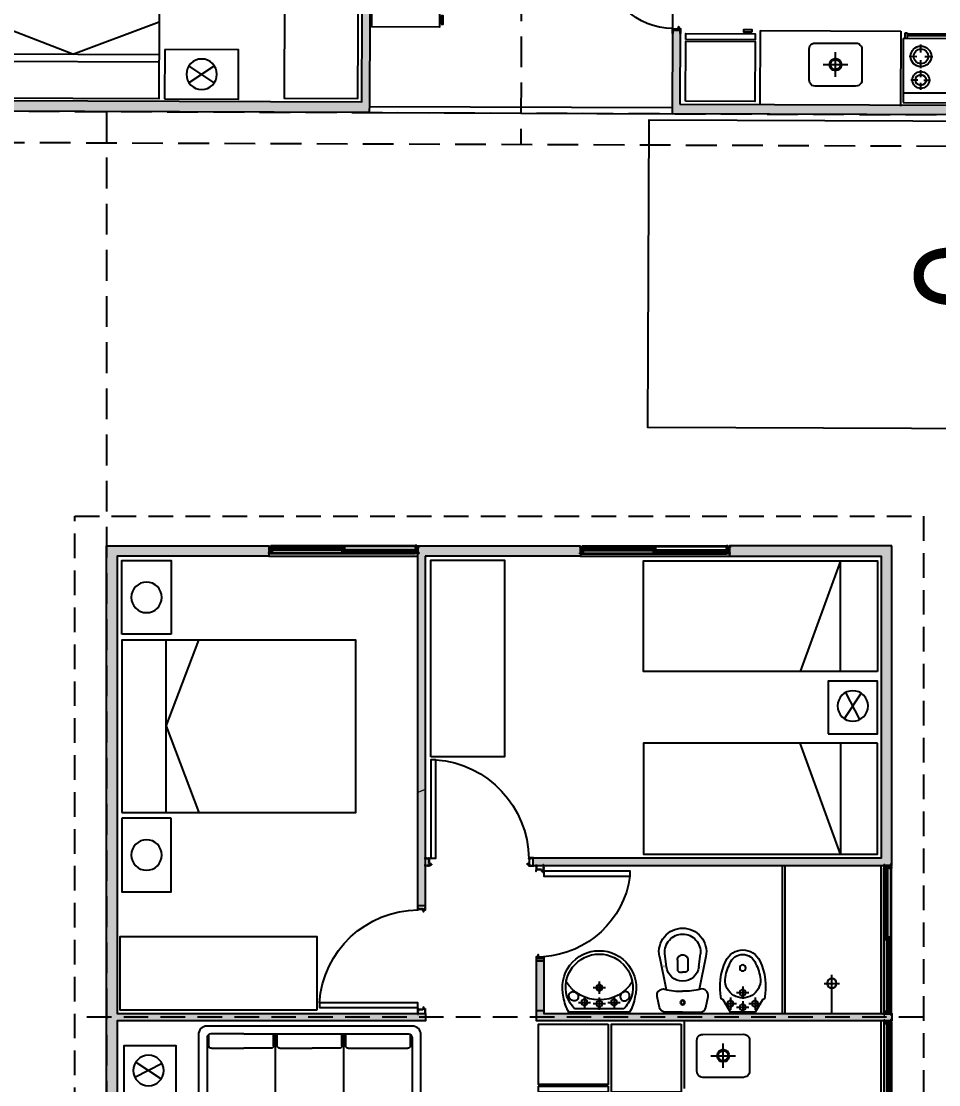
# Model space of a CAD drawing. Header units: inches. Extents: x 203 to 1065, y -1127 to 921.
# Drawn here: x 795.18 to 802.63, y 639.48 to 648.12 of the extents above; entities that cross this region are included whole.
import ezdxf

# ---------------------------------------------------------------- set-up
doc = ezdxf.new("R2010")
doc.units = ezdxf.units.IN
doc.header["$MEASUREMENT"] = 0
doc.linetypes.add('DASHED2', pattern=[0.375, 0.25, -0.125])
doc.linetypes.add('HIDDEN', pattern=[0.375, 0.25, -0.125])
for name, color, linetype in [('4-paneles', 3, 'Continuous'), ('4-PUERTA', 3, 'Continuous'), ('4-Ventana', 7, 'Continuous'), ('7-TECHO', 3, 'Continuous'), ('8-MUROS', 4, 'Continuous'), ('9-Equipamiento', 8, 'Continuous'), ('CURVAS', 32, 'Continuous'), ('D2', 40, 'Continuous'), ('D3', 30, 'Continuous'), ('Estacionamiento', 8, 'Continuous'), ('Mobiliario', 8, 'Continuous')]:
    doc.layers.add(name, color=color, linetype=linetype)
doc.layers.add('Limite terrenos', color=2, linetype='DASHED2', transparency=0.4)
doc.styles.add('TECHNICLITE', font='techl___.ttf')

# ---------------------------------------------------------------- blocks, each defined once
blk = doc.blocks.new('PERFIL PUERTA 1')
for p, q in [((-0.0016, 0.0012), (-0.0016, 0.0017)), ((-0.0015, 0.04), (0.005, 0.04)), ((-0.0015, 0), (-0.0015, 0.0001)), ((0, 0), (-0.0015, 0)), ((0, 0), (-0.0015, 0)), ((0, 0.0381), (0.005, 0.0381)), ((0, 0.0322), (0, 0.0381)), ((0, 0.0322), (0.0407, 0.0322)), ((0, 0.0244), (0, 0.0306)), ((0.0422, 0.0306), (0, 0.0306)), ((0, 0.0244), (0.0095, 0.0244)), ((0, 0.013), (0, 0.0228)), ((0.0095, 0.0228), (0, 0.0228)), ((0, 0.0091), (0, 0.0136)), ((0, 0.0014), (0, 0.0091)), ((0, 0.0014), (0.0014, 0.0014)), ((0, 0), (0, -0.0086)), ((0.0014, 0.0014), (0.0014, -0.0086)), ((0.005, 0.0381), (0.005, 0.04)), ((0.0095, 0.0228), (0.0095, 0.0244)), ((0.0373, 0.0381), (0.0373, 0.04)), ((0.0373, 0.04), (0.0481, 0.04)), ((0.0373, 0.0381), (0.0407, 0.0381)), ((0.0407, 0.0322), (0.0407, 0.0381)), ((0.0422, 0.0306), (0.0422, 0.0381)), ((0.0422, 0.0381), (0.0579, 0.0381)), ((0.0465, 0.0546), (0.0492, 0.0546)), ((0.0465, 0.0519), (0.0465, 0.0546)), ((0.0465, 0.0519), (0.0471, 0.0519)), ((0.0465, 0.0463), (0.0465, 0.049)), ((0.0465, 0.049), (0.0471, 0.049)), ((0.0465, 0.0463), (0.0481, 0.0463)), ((0.0471, 0.0527), (0.0481, 0.0527)), ((0.0471, 0.0519), (0.0471, 0.0527)), ((0.0471, 0.0482), (0.0471, 0.049)), ((0.0471, 0.0482), (0.0481, 0.0482)), ((0.0481, 0.0482), (0.0481, 0.0527)), ((0.0481, 0.04), (0.0481, 0.0463)), ((0.0492, 0.04), (0.0492, 0.0546)), ((0.0492, 0.04), (0.0594, 0.04)), ((0.0498, 0.0228), (0.0498, 0.0244)), ((0.0498, 0.0244), (0.0579, 0.0244)), ((0.0579, 0.0228), (0.0498, 0.0228)), ((0.0565, 0.0014), (0.0579, 0.0014)), ((0.0565, 0.0014), (0.0565, -0.0086)), ((0.0566, 0.0306), (0.0566, 0.0322)), ((0.0566, 0.0322), (0.0579, 0.0322)), ((0.0579, 0.0306), (0.0566, 0.0306)), ((0.0579, 0.0322), (0.0579, 0.0381)), ((0.0579, 0.0244), (0.0579, 0.0306)), ((0.0579, 0.013), (0.0579, 0.0228)), ((0.0579, 0.0091), (0.0579, 0.0136)), ((0.0579, 0.0014), (0.0579, 0.0091)), ((0.0579, 0), (0.0579, -0.0086)), ((0.0579, 0), (0.0594, 0)), ((0.0594, 0), (0.0579, 0)), ((0.0594, 0), (0.0594, 0.0001)), ((0, -0.0086), (0.0014, -0.0086)), ((0.0565, -0.0086), (0.0579, -0.0086))]:
    blk.add_line(p, q)
for radius in [0.00228, 0.00128]:
    blk.add_circle((-0.0019, 0.0424), radius)
for centre, radius, start, end in [((-0.0055, 0.0076), 0.004, 15.47777, 15.47777), ((-0.0014, 0.0393), 0.000208, 164.52223, 254.36256), ((-0.0014, 0.0376), 0.000208, 108.65196, 250.07895), ((-0.0014, 0.0359), 0.000208, 105.63744, 242.49149), ((-0.0014, 0.0342), 0.000208, 108.65196, 250.07895), ((-0.0014, 0.0325), 0.000208, 105.63744, 180.6553), ((-0.0057, 0.0325), 0.004, 359.3447, 0.6553), ((-0.0014, 0.0324), 0.000208, 179.3447, 254.36256), ((-0.0014, 0.0307), 0.000208, 108.65196, 250.07895), ((-0.0014, 0.029), 0.000208, 105.63744, 242.49149), ((-0.0014, 0.0273), 0.000208, 108.65196, 250.07895), ((-0.0014, 0.0256), 0.000208, 105.63744, 195.47777), ((-0.0014, 0.0234), 0.000208, 164.52223, 254.36256), ((-0.0014, 0.0217), 0.000208, 108.65196, 250.07895), ((-0.0014, 0.02), 0.000208, 105.63744, 242.49149), ((-0.0014, 0.0182), 0.000208, 108.65196, 250.07895), ((-0.0014, 0.0165), 0.000208, 105.63744, 195.47777), ((-0.0014, 0.0155), 0.000208, 164.52223, 254.36256), ((-0.0014, 0.0138), 0.000208, 108.65196, 250.07895), ((-0.0014, 0.0121), 0.000208, 105.63744, 242.49149), ((-0.0014, 0.0104), 0.000208, 108.65196, 250.07895), ((-0.0014, 0.0087), 0.000208, 105.63744, 195.47777), ((-0.0014, 0.0086), 0.000208, 164.52223, 254.36256), ((-0.0014, 0.0069), 0.000208, 108.65196, 250.07895), ((-0.0014, 0.0052), 0.000208, 105.63744, 242.49149), ((-0.0014, 0.0035), 0.000208, 108.65196, 250.07895), ((-0.0014, 0.0018), 0.000208, 105.63744, 195.47777), ((-0.0055, 0.0404), 0.004, 344.52223, 353.56743), ((-0.0055, 0.0245), 0.004, 0, 15.47777), ((-0.0055, 0.0245), 0.004, 344.52223, 0), ((-0.0055, 0.0154), 0.004, 8.63743, 15.47777), ((-0.0055, 0.0166), 0.004, 344.52223, 351.36257), ((-0.0055, 0.0001), 0.004, 0, 15.47777), ((-0.0022, 0.0385), 0.000926, 315.0751, 43.99958), ((-0.0022, 0.0368), 0.000926, 316.00042, 45.30533), ((-0.0022, 0.0351), 0.000926, 315.0751, 47.46304), ((-0.0022, 0.0334), 0.000926, 316.00042, 45.30533), ((-0.0022, 0.0316), 0.000926, 315.0751, 43.99958), ((-0.0022, 0.0299), 0.000926, 316.00042, 45.30533), ((-0.0022, 0.0282), 0.000926, 315.0751, 47.46304), ((-0.0022, 0.0264), 0.000926, 316.00042, 45.30533), ((-0.0022, 0.0225), 0.000926, 315.0751, 43.99958), ((-0.0022, 0.0208), 0.000926, 316.00042, 45.30533), ((-0.0022, 0.0191), 0.000926, 315.0751, 47.46304), ((-0.0022, 0.0174), 0.000926, 316.00042, 45.30533), ((-0.0022, 0.0147), 0.000926, 315.0751, 43.99958), ((-0.0022, 0.013), 0.000926, 316.00042, 45.30533), ((-0.0022, 0.0112), 0.000926, 315.0751, 47.46304), ((-0.0022, 0.0095), 0.000926, 316.00042, 45.30533), ((-0.0022, 0.0077), 0.000926, 315.0751, 43.99958), ((-0.0022, 0.006), 0.000926, 316.00042, 45.30533), ((-0.0022, 0.0043), 0.000926, 315.0751, 47.46304), ((-0.0022, 0.0026), 0.000926, 316.00042, 45.30533), ((0.0601, 0.0385), 0.000926, 136.00042, 224.9249), ((0.0601, 0.0368), 0.000926, 134.69467, 223.99958), ((0.0601, 0.0351), 0.000926, 132.53696, 224.9249), ((0.0601, 0.0334), 0.000926, 134.69467, 223.99958), ((0.0601, 0.0316), 0.000926, 136.00042, 224.9249), ((0.0601, 0.0299), 0.000926, 134.69467, 223.99958), ((0.0601, 0.0282), 0.000926, 132.53696, 224.9249), ((0.0601, 0.0264), 0.000926, 134.69467, 223.99958), ((0.06, 0.023), 0.000926, 136.00042, 224.9249), ((0.06, 0.0213), 0.000926, 134.69467, 223.99958), ((0.06, 0.0195), 0.000926, 132.53696, 224.9249), ((0.06, 0.0178), 0.000926, 134.69467, 223.99958), ((0.06, 0.0161), 0.000926, 136.00042, 224.9249), ((0.06, 0.0143), 0.000926, 134.69467, 223.99958), ((0.06, 0.0126), 0.000926, 132.53696, 224.9249), ((0.06, 0.0109), 0.000926, 134.69467, 223.99958), ((0.0601, 0.0072), 0.000926, 136.00042, 224.9249), ((0.0601, 0.0055), 0.000926, 134.69467, 223.99958), ((0.0601, 0.0038), 0.000926, 132.53696, 224.9249), ((0.0601, 0.0021), 0.000926, 134.69467, 223.99958), ((0.0634, 0.0404), 0.004, 186.43257, 195.47777), ((0.0593, 0.0393), 0.000208, 285.63744, 15.47777), ((0.0593, 0.0376), 0.000208, 289.92105, 71.34804), ((0.0593, 0.0359), 0.000208, 297.50851, 74.36256), ((0.0593, 0.0342), 0.000208, 289.92105, 71.34804), ((0.0593, 0.0325), 0.000208, 359.3447, 74.36256), ((0.0593, 0.0324), 0.000208, 285.63744, 0.6553), ((0.0593, 0.0307), 0.000208, 289.92105, 71.34804), ((0.0593, 0.029), 0.000208, 297.50851, 74.36256), ((0.0593, 0.0273), 0.000208, 289.92105, 71.34804), ((0.0593, 0.0256), 0.000208, 344.52223, 74.36256), ((0.0634, 0.0245), 0.004, 164.52223, 180), ((0.0634, 0.0249), 0.004, 186.43257, 195.47777), ((0.0593, 0.0238), 0.000208, 285.63744, 15.47777), ((0.0593, 0.0221), 0.000208, 289.92105, 71.34804), ((0.0593, 0.0204), 0.000208, 297.50851, 74.36256), ((0.0593, 0.0187), 0.000208, 289.92105, 71.34804), ((0.0593, 0.017), 0.000208, 359.3447, 74.36256), ((0.0593, 0.0169), 0.000208, 285.63744, 0.6553), ((0.0593, 0.0152), 0.000208, 289.92105, 71.34804), ((0.0593, 0.0135), 0.000208, 297.50851, 74.36256), ((0.0593, 0.0118), 0.000208, 289.92105, 71.34804), ((0.0593, 0.0101), 0.000208, 344.52223, 74.36256), ((0.0634, 0.009), 0.004, 164.52223, 180), ((0.0634, 0.0092), 0.004, 180, 195.47777), ((0.0593, 0.0081), 0.000208, 285.63744, 15.47777), ((0.0593, 0.0064), 0.000208, 289.92105, 71.34804), ((0.0593, 0.0047), 0.000208, 297.50851, 74.36256), ((0.0593, 0.003), 0.000208, 289.92105, 71.34804), ((0.0593, 0.0013), 0.000208, 344.52223, 74.36256), ((0.0634, 0.0001), 0.004, 164.52223, 180), ((0.0635, 0.0325), 0.004, 179.3447, 180.6553), ((0.0635, 0.0169), 0.004, 179.3447, 180.6553)]:
    blk.add_arc(centre, radius, start, end)
blk = doc.blocks.new('PERFIL PUERTA')
blk.add_lwpolyline([(0.0264, -0.0082), (0.026, -0.0087), (0.0254, -0.0082), (0.025, -0.0087), (0.0244, -0.0082), (0.0239, -0.0087), (0.0234, -0.0082), (0.0229, -0.0087), (0.0225, -0.0082), (0.0219, -0.0087), (0.0215, -0.0082), (0.0209, -0.0087), (0.0204, -0.0082), (0.02, -0.0087), (0.0194, -0.0082), (0.019, -0.0087), (0.0184, -0.0082), (0.0179, -0.0087), (0.0174, -0.0082), (0.0169, -0.0087), (0.0165, -0.0082), (0.0159, -0.0087), (0.0155, -0.0082), (0.0149, -0.0087), (0.0049, -0.0087), (0.0045, -0.0082), (0.0039, -0.0087), (0.0035, -0.0082), (0.0029, -0.0087), (0.0024, -0.0082), (0.002, -0.0087), (0.0014, -0.0082), (0.001, -0.0087), (0.0004, -0.0082), (-0.0001, -0.0087), (-0.0005, -0.0082), (-0.0011, -0.0087), (-0.0015, -0.0082), (-0.0021, -0.0087), (-0.0025, -0.0082), (-0.0031, -0.0087), (-0.0036, -0.0082), (-0.004, -0.0087), (-0.0046, -0.0082), (-0.005, -0.0087), (-0.0056, -0.0082), (-0.0061, -0.0087), (-0.0065, -0.0082), (-0.0071, -0.0087), (-0.0108, -0.0087), (-0.0108, -0.0117), (-0.0075, -0.0117, -0.414214), (-0.0065, -0.0127), (-0.0065, -0.0132), (-0.0162, -0.0132, 0.414214), (-0.0173, -0.0142), (-0.0173, -0.0187), (-0.0148, -0.0187), (-0.0148, -0.0208, -1), (-0.0159, -0.0208), (-0.0159, -0.0202), (-0.0173, -0.0202), (-0.0173, -0.0257), (-0.0159, -0.0257), (-0.0159, -0.025, -1), (-0.0148, -0.025), (-0.0148, -0.0272), (-0.0177, -0.0272, -0.414214), (-0.0187, -0.0262), (-0.0187, -0.0142, 0.414214), (-0.0198, -0.0132), (-0.0322, -0.0132), (-0.0322, -0.0119, 0.194303), (-0.0328, -0.0107, 0.403853), (-0.0328, -0.0082, 0.403853), (-0.0328, -0.0057, 0.403853), (-0.0328, -0.0032, 0.403853), (-0.0328, -0.0007, 0.403853), (-0.0328, 0.0018, 0.403853), (-0.0328, 0.0043, 0.403853), (-0.0328, 0.0068, 0.403853), (-0.0328, 0.0093, 0.403853), (-0.0328, 0.0118, 0.403853), (-0.0328, 0.0143, 0.403853), (-0.0328, 0.0168, 0.403853), (-0.0328, 0.0193, 0.403853), (-0.0328, 0.0218, 0.403853), (-0.0328, 0.0243, 0.194303), (-0.0322, 0.0256), (-0.0322, 0.0268), (-0.0307, 0.0268), (-0.0307, 0.0168), (-0.0307, 0.001, 0.414214), (-0.0297, 0), (-0.0253, 0, -0.414214), (-0.0247, -0.0006), (-0.0247, -0.0006, -0.414214), (-0.0253, -0.0012), (-0.0307, -0.0012), (-0.0307, -0.0067), (-0.0288, -0.0067), (-0.0288, -0.0082), (-0.0297, -0.0082, 0.414214), (-0.0307, -0.0092), (-0.0307, -0.0107, 0.414214), (-0.0297, -0.0117), (-0.0134, -0.0117, 0.414214), (-0.0124, -0.0107), (-0.0124, -0.0087), (-0.0124, -0.0077, -0.414214), (-0.0114, -0.0067), (0.0307, -0.0067), (0.0307, -0.0012), (0.0253, -0.0012, -0.414214), (0.0247, -0.0006), (0.0247, -0.0006, -0.414214), (0.0253, 0), (0.0297, 0, 0.414214), (0.0307, 0.001), (0.0307, 0.0168), (0.0307, 0.0268), (0.0322, 0.0268), (0.0322, 0.0256, 0.194303), (0.0328, 0.0243, 0.403853), (0.0328, 0.0218, 0.403853), (0.0328, 0.0193, 0.403853), (0.0328, 0.0168, 0.403853), (0.0328, 0.0143, 0.403853), (0.0328, 0.0118, 0.403853), (0.0328, 0.0093, 0.403853), (0.0328, 0.0068, 0.403853), (0.0328, 0.0043, 0.403853), (0.0328, 0.0018, 0.403853), (0.0328, -0.0007, 0.403853), (0.0328, -0.0032, 0.403853), (0.0328, -0.0057, 0.403853), (0.0328, -0.0082, 0.403853), (0.0328, -0.0107, 0.194303), (0.0322, -0.0119), (0.0322, -0.0132), (0.0264, -0.0132), (0.0264, -0.0127, -0.414214), (0.0275, -0.0117), (0.0307, -0.0117), (0.0307, -0.0087), (0.0269, -0.0087)], format="xyb", close=True)
blk = doc.blocks.new('PUERTA 80 C1')
blk.add_lwpolyline([(-0.0469, 0.0601), (-0.0869, 0.0601), (-0.0869, 0.8601), (-0.0469, 0.8601)], close=True)
at = {"layer": '4-PUERTA', "color": 9}
blk.add_arc((-0.0283, 0.0488), 0.8133, 94.13017, 179.46389, dxfattribs=at)
at = {"rotation": 90}
blk.add_blockref('PERFIL PUERTA', (-0.8548, 0.03), dxfattribs=at)
at = {"xscale": -1, "rotation": 90}
blk.add_blockref('PERFIL PUERTA 1', (0, 0.0589), dxfattribs=at)
blk = doc.blocks.new('PERFIL VENTANA')
for p, q in [((0, 0.0298), (0.0188, 0.0298)), ((0, 0.0298), (0, 0.0217)), ((0.0014, 0.0217), (0, 0.0217)), ((0.0014, 0.0283), (0.0014, 0.0217)), ((0.0014, 0.0283), (0.0069, 0.0283)), ((0.0069, -0.0283), (0.0069, 0.0283)), ((0.0084, 0.0133), (0.0084, 0.0283)), ((0.0084, 0.0283), (0.0204, 0.0283)), ((0.0084, 0.0133), (0.0283, 0.0133)), ((0.0084, -0.0115), (0.0084, 0.0119)), ((0.0084, 0.0119), (0.0289, 0.0119)), ((0.0188, 0.0337), (0.0303, 0.0337)), ((0.0188, 0.0337), (0.0188, 0.0298)), ((0.0204, 0.0323), (0.0204, 0.0283)), ((0.0204, 0.0323), (0.0303, 0.0323)), ((0.0233, 0.0169), (0.0233, 0.0184)), ((0.0233, 0.0184), (0.0289, 0.0184)), ((0.0233, 0.0169), (0.0283, 0.0169)), ((0.0303, 0.0337), (0.0303, 0.0323)), ((0.0014, -0.0217), (0, -0.0217)), ((0, -0.0298), (0, -0.0217)), ((0, -0.0298), (0.0303, -0.0298)), ((0.0014, -0.0283), (0.0014, -0.0217)), ((0.0014, -0.0283), (0.0069, -0.0283)), ((0.0084, -0.0115), (0.0289, -0.0115)), ((0.0084, -0.0283), (0.0084, -0.013)), ((0.0084, -0.013), (0.0283, -0.013)), ((0.0084, -0.0283), (0.0189, -0.0283)), ((0.0204, -0.0261), (0.0189, -0.0261)), ((0.0189, -0.0283), (0.0189, -0.0261)), ((0.0204, -0.0283), (0.0204, -0.0261)), ((0.0204, -0.0283), (0.0303, -0.0283)), ((0.0233, -0.0166), (0.0233, -0.018)), ((0.0233, -0.0166), (0.0283, -0.0166)), ((0.0233, -0.018), (0.0289, -0.018)), ((0.0303, -0.0298), (0.0303, -0.0283))]:
    blk.add_line(p, q)
for centre, radius, start, end in [((0.0259, 0.0151), 0.00298, 322.3763, 37.6237), ((0.0259, 0.0151), 0.00441, 312.56453, 47.43547), ((0.0259, -0.0148), 0.00298, 322.3763, 37.6237), ((0.0259, -0.0148), 0.00441, 312.56453, 47.43547)]:
    blk.add_arc(centre, radius, start, end)
blk = doc.blocks.new('PERFIL VENTANA2')
for p, q in [((0, 0.0075), (-0.0332, 0.0075)), ((-0.0332, 0.0075), (-0.0332, 0.0049)), ((-0.0332, 0.0049), (-0.0317, 0.0049)), ((-0.0332, 0.0005), (-0.0317, 0.0005)), ((-0.0332, -0.0075), (-0.0332, 0.0005)), ((-0.0227, 0.0061), (-0.0317, 0.0061)), ((-0.0317, 0.0061), (-0.0317, 0.0049)), ((-0.0317, -0.0061), (-0.0317, 0.0005)), ((-0.0227, -0.0061), (-0.0227, 0.0061)), ((-0.0213, -0.0061), (-0.0213, 0.0061)), ((-0.0087, 0.0061), (-0.0213, 0.0061)), ((-0.0087, -0.0061), (-0.0087, 0.0061)), ((-0.0073, -0.0061), (-0.0073, 0.0061)), ((-0.0014, 0.0061), (-0.0073, 0.0061)), ((-0.0014, 0.0061), (-0.0014, -0.0061)), ((0, 0.0075), (0, -0.0075)), ((0, -0.0075), (-0.0332, -0.0075)), ((-0.0227, -0.0061), (-0.0317, -0.0061)), ((-0.0087, -0.0061), (-0.0213, -0.0061)), ((-0.0014, -0.0061), (-0.0073, -0.0061))]:
    blk.add_line(p, q)
blk = doc.blocks.new('VENTANA C1')
for p, q in [((0.017, 0.0223), (0.017, 0.0187)), ((0.017, 0.0223), (0.0502, 0.0223)), ((0.017, 0.0187), (0.0184, 0.0187)), ((0.017, 0.0114), (0.0184, 0.0114)), ((0.017, 0.0114), (0.017, 0.0073)), ((0.017, 0.0073), (0.0502, 0.0073)), ((0.0184, 0.0209), (0.0184, 0.0187)), ((0.0184, 0.0209), (0.0311, 0.0209)), ((0.0184, 0.0114), (0.0184, 0.0087)), ((0.0184, 0.0087), (0.0311, 0.0087)), ((0.0311, 0.0087), (0.0311, 0.0209)), ((0.0325, 0.0087), (0.0325, 0.0209)), ((0.0325, 0.0209), (0.0383, 0.0209)), ((0.0325, 0.0087), (0.0383, 0.0087)), ((0.0383, 0.0087), (0.0383, 0.0209)), ((0.0397, 0.0087), (0.0397, 0.0209)), ((0.0397, 0.0209), (0.0487, 0.0209)), ((0.0397, 0.0087), (0.0487, 0.0087)), ((0.0487, 0.0209), (0.0487, 0.0196)), ((0.0502, 0.0196), (0.0487, 0.0196)), ((0.0502, 0.0153), (0.0487, 0.0153)), ((0.0487, 0.0087), (0.0487, 0.0153)), ((0.0502, 0.0223), (0.0502, 0.0196)), ((0.0502, 0.0073), (0.0502, 0.0153)), ((1.168, -0.0073), (1.168, -0.0153)), ((1.2012, -0.0073), (1.168, -0.0073)), ((1.168, -0.0196), (1.1694, -0.0196)), ((1.168, -0.0223), (1.168, -0.0196)), ((1.2012, -0.0223), (1.168, -0.0223)), ((1.1694, -0.0087), (1.1694, -0.0153)), ((1.1784, -0.0087), (1.1694, -0.0087)), ((1.1694, -0.0209), (1.1694, -0.0196)), ((1.1784, -0.0209), (1.1694, -0.0209)), ((1.1784, -0.0087), (1.1784, -0.0209)), ((1.1799, -0.0087), (1.1799, -0.0209)), ((1.1857, -0.0087), (1.1799, -0.0087)), ((1.1857, -0.0209), (1.1799, -0.0209)), ((1.1857, -0.0087), (1.1857, -0.0209)), ((1.1997, -0.0087), (1.1871, -0.0087)), ((1.1871, -0.0087), (1.1871, -0.0209)), ((1.1997, -0.0209), (1.1871, -0.0209)), ((1.1997, -0.0114), (1.1997, -0.0087)), ((1.2012, -0.0114), (1.1997, -0.0114)), ((1.1997, -0.0209), (1.1997, -0.0187)), ((1.2012, -0.0187), (1.1997, -0.0187)), ((1.2012, -0.0114), (1.2012, -0.0073)), ((1.2012, -0.0223), (1.2012, -0.0187))]:
    blk.add_line(p, q)
for points in [[(0.6066, 0.0064), (0.6154, 0.0064), (0.6154, -0.0067), (0.6066, -0.0067)], [(0.6081, 0.0049), (0.6139, 0.0049), (0.6139, -0.0053), (0.6081, -0.0053)]]:
    blk.add_lwpolyline(points, close=True)
at = {"layer": '4-Ventana', "color": 8}
for p, q in [((0.0084, 0.003), (0.6066, 0.003)), ((0.0204, 0.0283), (1.2016, 0.0283)), ((0.0303, 0.0337), (1.1917, 0.0337)), ((0.6154, 0.003), (1.2136, 0.003)), ((0.0084, -0.003), (0.6066, -0.003)), ((0.0204, -0.0264), (1.2024, -0.0261)), ((0.0303, -0.0298), (1.1917, -0.0298)), ((0.6154, -0.003), (1.2136, -0.003))]:
    blk.add_line(p, q, dxfattribs=at)
at = {"layer": '4-Ventana'}
for points in [[(0.0458, 0.0196), (0.5865, 0.0196), (0.5865, 0.0153), (0.0458, 0.0153)], [(0.6248, -0.0153), (1.174, -0.0153), (1.174, -0.0196), (0.6248, -0.0196)]]:
    blk.add_lwpolyline(points, close=True, dxfattribs=at)
for name, p in [('PERFIL VENTANA', (0, 0)), ('PERFIL VENTANA2', (0.6154, 0.0148))]:
    blk.add_blockref(name, p)
at = {"xscale": -1}
blk.add_blockref('PERFIL VENTANA', (1.222, 0), dxfattribs=at)
at = {"rotation": 180}
blk.add_blockref('PERFIL VENTANA2', (0.5979, -0.0148), dxfattribs=at)
blk = doc.blocks.new('BANDEROLA C1')
at = {"color": 8}
for p, q in [((0.0084, 0.003), (0.621, 0.003)), ((0.0204, 0.0283), (1.2016, 0.0283)), ((0.0303, 0.0337), (1.1917, 0.0337)), ((0.0303, 0.0323), (1.1917, 0.0323)), ((0.6297, 0.003), (1.2136, 0.003)), ((0.0084, -0.003), (0.621, -0.003)), ((0.0204, -0.0261), (1.2016, -0.0261)), ((0.0303, -0.0298), (1.1917, -0.0298)), ((0.6297, -0.003), (1.2136, -0.003))]:
    blk.add_line(p, q, dxfattribs=at)
for p, q in [((0.0174, 0.0223), (0.0174, 0.0187)), ((0.0174, 0.0223), (0.0506, 0.0223)), ((0.0174, 0.0187), (0.0189, 0.0187)), ((0.0174, 0.0114), (0.0174, 0.0073)), ((0.0174, 0.0114), (0.0189, 0.0114)), ((0.0174, 0.0073), (0.0506, 0.0073)), ((0.0189, 0.0209), (0.0189, 0.0187)), ((0.0189, 0.0209), (0.0315, 0.0209)), ((0.0189, 0.0114), (0.0189, 0.0087)), ((0.0189, 0.0087), (0.0315, 0.0087)), ((0.0315, 0.0087), (0.0315, 0.0209)), ((0.0329, 0.0087), (0.0329, 0.0209)), ((0.0329, 0.0209), (0.0387, 0.0209)), ((0.0329, 0.0087), (0.0387, 0.0087)), ((0.0387, 0.0087), (0.0387, 0.0209)), ((0.0402, 0.0087), (0.0402, 0.0209)), ((0.0402, 0.0209), (0.0492, 0.0209)), ((0.0402, 0.0087), (0.0492, 0.0087)), ((0.0492, 0.0209), (0.0492, 0.0196)), ((0.0506, 0.0196), (0.0492, 0.0196)), ((0.0506, 0.0153), (0.0492, 0.0153)), ((0.0492, 0.0087), (0.0492, 0.0153)), ((0.0506, 0.0223), (0.0506, 0.0196)), ((0.0506, 0.0073), (0.0506, 0.0153)), ((1.1706, -0.0073), (1.1706, -0.0153)), ((1.2038, -0.0073), (1.1706, -0.0073)), ((1.1706, -0.0153), (1.172, -0.0153)), ((1.1706, -0.0196), (1.172, -0.0196)), ((1.1706, -0.0223), (1.1706, -0.0196)), ((1.2038, -0.0223), (1.1706, -0.0223)), ((1.172, -0.0087), (1.172, -0.0153)), ((1.1811, -0.0087), (1.172, -0.0087)), ((1.172, -0.0209), (1.172, -0.0196)), ((1.1811, -0.0209), (1.172, -0.0209)), ((1.1811, -0.0087), (1.1811, -0.0209)), ((1.1825, -0.0087), (1.1825, -0.0209)), ((1.1883, -0.0087), (1.1825, -0.0087)), ((1.1883, -0.0209), (1.1825, -0.0209)), ((1.1883, -0.0087), (1.1883, -0.0209)), ((1.2024, -0.0087), (1.1897, -0.0087)), ((1.1897, -0.0087), (1.1897, -0.0209)), ((1.2024, -0.0209), (1.1897, -0.0209)), ((1.2024, -0.0114), (1.2024, -0.0087)), ((1.2038, -0.0114), (1.2024, -0.0114)), ((1.2024, -0.0209), (1.2024, -0.0187)), ((1.2038, -0.0187), (1.2024, -0.0187)), ((1.2038, -0.0114), (1.2038, -0.0073)), ((1.2038, -0.0223), (1.2038, -0.0187))]:
    blk.add_line(p, q)
for points in [[(0.0424, 0.0196), (0.6009, 0.0196), (0.6009, 0.0153), (0.0424, 0.0153)], [(0.6391, -0.0153), (1.1776, -0.0153), (1.1776, -0.0196), (0.6391, -0.0196)]]:
    blk.add_lwpolyline(points, close=True, dxfattribs=at)
for points in [[(0.621, 0.0064), (0.6297, 0.0064), (0.6297, -0.0067), (0.621, -0.0067)], [(0.6224, 0.0049), (0.6283, 0.0049), (0.6283, -0.0053), (0.6224, -0.0053)]]:
    blk.add_lwpolyline(points, close=True)
for name, p in [('PERFIL VENTANA', (0, 0)), ('PERFIL VENTANA2', (0.6297, 0.0148))]:
    blk.add_blockref(name, p)
at = {"xscale": -1}
blk.add_blockref('PERFIL VENTANA', (1.222, 0), dxfattribs=at)
at = {"rotation": 180}
blk.add_blockref('PERFIL VENTANA2', (0.6123, -0.0148), dxfattribs=at)
blk = doc.blocks.new('*U54')
at = {"layer": '4-paneles'}
blk.add_lwpolyline([(-1.18, -0.03), (-0.7543, -0.03), (-0.7543, 0.03), (-1.18, 0.03)], close=True, dxfattribs=at)
at = {"layer": '4-PUERTA'}
blk.add_lwpolyline([(-0.0449, 0.0302), (-0.0849, 0.0302), (-0.0849, 0.7302), (-0.0449, 0.7302)], close=True, dxfattribs=at)
at = {"layer": '4-PUERTA', "color": 9}
blk.add_arc((0.0184, -0.0229), 0.7601, 97.81622, 176.28068, dxfattribs=at)
at = {"rotation": 90}
for name, p in [('PERFIL PUERTA', (-0.7533, 0)), ('PERFIL PUERTA 1', (0, -0.0308))]:
    blk.add_blockref(name, p, dxfattribs=at)
blk = doc.blocks.new('HEL1-PL')
for points in [[(2, -41), (73, -41), (73, 41), (2, 41)], [(75, -41), (82, -41), (82, 41), (75, 41)], [(84.3, 37.3), (86.6, 37.3), (86.6, 27.4), (84.3, 27.4)]]:
    blk.add_lwpolyline(points, close=True)
blk = doc.blocks.new('1sillon3c')
at = {"color": 0}
for p, q in [((0.5795, 0.8338), (0.5795, 0.904)), ((0.1603, 0.8187), (0.0706, 0.8187)), ((0.1803, 0.7987), (0.1803, 0.5343)), ((0.1803, 0.313), (0.1803, 0.5343)), ((0.1603, 0.293), (0.0642, 0.293)), ((0.6642, 0.2779), (0.0642, 0.2779)), ((0.1603, 0.2629), (0.0706, 0.2629)), ((0.1803, 0.2429), (0.1803, -0.0216)), ((0.1803, -0.2429), (0.1803, -0.0216)), ((0.1603, -0.2629), (0.0642, -0.2629)), ((0.6642, -0.2779), (0.0642, -0.2779)), ((0.1603, -0.293), (0.0642, -0.293)), ((0.1803, -0.313), (0.1803, -0.7987)), ((0.1603, -0.8187), (0.0706, -0.8187)), ((0.5795, -0.8338), (0.5795, -0.904))]:
    blk.add_line(p, q, dxfattribs=at)
for points in [[(0.5795, -0.904), (0.07, -0.904, -0.414214), (0, -0.834), (0, 0.834), (0, 0.834, -0.414214), (0.07, 0.904), (0.5795, 0.904, -0.42137)], [(0.0642, 0.5343), (0.0642, 0.8038, -0.414214), (0.0942, 0.8338), (0.6342, 0.8338, -0.414214), (0.6642, 0.8038)], [(0.6642, 0.8038), (0.6642, 0.5343, -0.37482)], [(0.0642, 0.5343), (0.0642, -0.8038, 0.414214), (0.0942, -0.8338), (0.6342, -0.8338, 0.414214), (0.6642, -0.8038)], [(0.6642, -0.8038), (0.6642, 0.5343, 0.129153)]]:
    blk.add_lwpolyline(points, format="xyb", dxfattribs=at)
for centre, start, end in [((0.1603, 0.7987), 0, 90), ((0.1603, 0.313), 270, 0), ((0.1603, 0.2429), 0, 90), ((0.1603, -0.2429), 270, 0), ((0.1603, -0.313), 0, 90), ((0.1603, -0.7987), 270, 0)]:
    blk.add_arc(centre, 0.02, start, end, dxfattribs=at)
blk = doc.blocks.new('Bidetnordico')
at = {"color": 0}
for p, q in [((0, -0.08), (0, 0.02)), ((-0.15, -0.06), (-0.05, -0.06)), ((-0.1, -0.11), (-0.1, -0.01)), ((-0.05, -0.03), (0.05, -0.03)), ((0.05, -0.06), (0.15, -0.06)), ((0.1, -0.11), (0.1, -0.01)), ((-0.05, -0.15), (0.05, -0.15)), ((0, -0.2), (0, -0.1))]:
    blk.add_line(p, q, dxfattribs=at)
blk.add_lwpolyline([(0.1386, -0.4075, 0.159269), (0.1753, -0.0998), (0.16, -0.09), (0.1, 0.01), (-0.1, 0.01), (-0.16, -0.09), (-0.1753, -0.0998, 0.159269), (-0.1386, -0.4075, 0.638069)], format="xyb", close=True, dxfattribs=at)
for centre in [(-0.1, -0.06), (0, -0.03), (0.1, -0.06), (0, -0.15), (0, -0.35)]:
    blk.add_circle(centre, 0.025, dxfattribs=at)
for centre, radius, start, end in [((0, -0.25), 0.1436, 357.50466, 182.49534), ((0.2366, -0.2121), 0.3827, 186.6217, 207.07556), ((-0.2366, -0.2121), 0.3827, 332.92444, 353.3783), ((0, -0.35), 0.1102, 199.22759, 340.77241)]:
    blk.add_arc(centre, radius, start, end, dxfattribs=at)
blk = doc.blocks.new('Inodmochila')
at = {"color": 8}
for p, q in [((-0.1888, -0.3738), (-0.1351, -0.106)), ((0.1888, -0.3738), (0.1351, -0.106)), ((-0.1312, -0.2895), (-0.1437, -0.3946)), ((0.1312, -0.2895), (0.1437, -0.3946))]:
    blk.add_line(p, q, dxfattribs=at)
for points in [[(0, 0.079), (-0.1397, 0.079, 0.352711), (-0.1886, 0.0397), (-0.2078, -0.0486, 0.541684), (-0.1441, -0.1082, -0.060637), (0, -0.0909, -0.187796)], [(0, 0.079), (0.1397, 0.079, -0.352711), (0.1886, 0.0397), (0.2078, -0.0486, -0.541684), (0.1441, -0.1082, 0.060637), (0, -0.0909, 0.187796)], [(-0.043, -0.3457), (-0.043, -0.2676, -0.414214), (-0.023, -0.2476), (0, -0.2476)], [(0.043, -0.3457), (0.043, -0.2676, 0.414214), (0.023, -0.2476), (0, -0.2476)]]:
    blk.add_lwpolyline(points, format="xyb", dxfattribs=at)
for radius in [0.0189, 0.0189, 0.0139]:
    blk.add_circle((0, 0), radius, dxfattribs=at)
for centre, radius, start, end in [((0, -0.3051), 0.1321, 90, 173.21666), ((0, -0.3051), 0.1321, 6.78334, 90), ((0, -0.4116), 0.1925, 141.69157, 142.03339), ((-0.0019, -0.3454), 0.0412, 179.64182, 272.60525), ((0.0019, -0.3454), 0.0412, 267.39475, 0.35818), ((0, -0.4116), 0.1925, 37.96661, 38.30843), ((0, -0.4116), 0.1925, 168.67392, 270), ((0, -0.4116), 0.1447, 173.21664, 270), ((0, -0.4116), 0.1925, 270, 11.32608), ((0, -0.4116), 0.1447, 270, 6.78336)]:
    blk.add_arc(centre, radius, start, end, dxfattribs=at)
blk = doc.blocks.new('Lavatnordico')
at = {"color": 8}
for p, q in [((0.2002, -0.0274), (-0.2002, -0.0274)), ((-0.17, -0.08), (-0.07, -0.08)), ((-0.12, -0.13), (-0.12, -0.03)), ((-0.05, -0.07), (0.05, -0.07)), ((0, -0.12), (0, -0.02)), ((0.07, -0.08), (0.17, -0.08)), ((0.12, -0.13), (0.12, -0.03)), ((0, -0.25), (0, -0.15)), ((-0.05, -0.2), (0.05, -0.2))]:
    blk.add_line(p, q, dxfattribs=at)
for points in [[(0.2462, 0), (-0.2462, 0, 0.098119), (-0.2895, -0.1214, 0.494177), (0, -0.5, 0.494177), (0.2895, -0.1214, 0.098119)], [(-0.2396, -0.1558, 0.110975), (-0.2288, -0.164, 0.102816), (-0.2145, -0.1672, 0.093051), (-0.1998, -0.1647, 0.087156), (-0.1861, -0.1567, 0.087156), (-0.1759, -0.1445, 0.093051), (-0.171, -0.1304, 0.102816), (-0.1718, -0.1158, 0.110975), (-0.178, -0.1037, 0.110975), (-0.1889, -0.0955, 0.102816), (-0.2032, -0.0923, 0.093051), (-0.2179, -0.0948, 0.087156), (-0.2316, -0.1028, 0.087156), (-0.2418, -0.115, 0.093051), (-0.2467, -0.1291, 0.102816), (-0.2459, -0.1437, 0.110975)], [(0.2396, -0.1558, -0.110975), (0.2288, -0.164, -0.102816), (0.2145, -0.1672, -0.093051), (0.1998, -0.1647, -0.087156), (0.1861, -0.1567, -0.087156), (0.1759, -0.1445, -0.093051), (0.171, -0.1304, -0.102816), (0.1718, -0.1158, -0.110975), (0.178, -0.1037, -0.110975), (0.1889, -0.0955, -0.102816), (0.2032, -0.0923, -0.093051), (0.2179, -0.0948, -0.087156), (0.2316, -0.1028, -0.087156), (0.2418, -0.115, -0.093051), (0.2467, -0.1291, -0.102816), (0.2459, -0.1437, -0.110975)]]:
    blk.add_lwpolyline(points, format="xyb", close=True, dxfattribs=at)
for centre, radius in [((-0.12, -0.08), 0.025), ((0, -0.07), 0.025), ((0.12, -0.08), 0.025), ((0, -0.2), 0.025), ((0, -0.2), 0.02)]:
    blk.add_circle(centre, radius, dxfattribs=at)
for centre, radius, start, end in [((0.0888, -0.2779), 0.3825, 139.07978, 156.76483), ((-0.0888, -0.2779), 0.3825, 23.23517, 40.92022), ((0, -0.2), 0.2726, 164.47054, 270), ((0, -0.418), 0.318, 32.41763, 147.58237), ((0, -0.2), 0.2726, 270, 15.52946)]:
    blk.add_arc(centre, radius, start, end, dxfattribs=at)
blk = doc.blocks.new('2 Dorm')
at = {"layer": '8-MUROS'}
h = blk.add_hatch(color=252, dxfattribs=at)
h.dxf.hatch_style = 1
h.paths.add_polyline_path([(6.5127, -7.5475), (6.4674, -4.9499), (3.5526, -5.0008), (3.5526, -5.001), (3.5537, -5.0608), (6.3817, -5.0114), (6.4246, -7.4653), (5.1945, -7.4868), (5.1959, -7.5705)])
h.paths.add_polyline_path([(2.7208, -7.53), (2.6713, -4.6899), (2.6113, -4.6909), (2.6623, -7.6147), (3.9841, -7.5916), (3.9826, -7.5079)])
h.paths.add_polyline_path([(0.2189, -7.5736), (0.1541, -3.8579), (2.659, -3.8142), (2.6579, -3.7542), (0.153, -3.7979), (0.0881, -0.0822), (1.3183, -0.0607), (1.3168, 0.023), (0, 0), (0.1337, -7.6588), (1.4505, -7.6358), (1.449, -7.5522)])
h.paths.add_polyline_path([(3.5679, -4.2261), (3.6279, -4.225), (3.6204, -3.7974), (6.3914, -3.749), (6.4464, -3.7481), (6.4453, -3.6881), (3.5594, -3.7384)])
h.paths.add_polyline_path([(3.7752, -0.0178), (3.8419, -0.0167), (3.8404, 0.067), (3.7737, 0.0659)])
h.paths.add_polyline_path([(2.5301, -0.0396), (2.8253, -0.0344), (2.8239, 0.0493), (2.5286, 0.0441)])
h.paths.add_polyline_path([(6.2938, 0.0261), (6.3155, -1.216), (6.4022, -1.2145), (6.379, 0.1113), (5.0622, 0.0884), (5.0637, 0.0047)])
at = {"layer": '7-TECHO', "linetype": 'HIDDEN', "ltscale": 0.8}
for p, q in [((6.7759, -7.7839), (6.6338, 0.3568)), ((-0.2632, 0.2364), (-0.1211, -7.9043)), ((6.7048, -3.7136), (-0.1921, -3.8339)), ((-0.1211, -7.9043), (6.7759, -7.7839))]:
    blk.add_line(p, q, dxfattribs=at)
at = {"layer": '8-MUROS', "color": 251}
for p, q in [((6.3375, -2.4778), (6.3587, -3.6896)), ((3.9826, -7.5079), (5.1945, -7.4868)), ((1.449, -7.5522), (2.6608, -7.531))]:
    blk.add_line(p, q, dxfattribs=at)
at = {"layer": '8-MUROS', "color": 8}
for p, q in [((5.5798, -3.7632), (5.6008, -4.965)), ((5.9598, -3.7566), (5.9652, -4.07)), ((5.9013, -4.0032), (6.0268, -4.001))]:
    blk.add_line(p, q, dxfattribs=at)
at = {"layer": '8-MUROS', "color": 4}
for p, q in [((2.6713, -4.6899), (2.6113, -4.6909)), ((2.6113, -4.6909), (2.6623, -7.6147)), ((2.7208, -7.53), (2.6713, -4.6899)), ((3.9826, -7.5079), (2.7208, -7.53)), ((3.9841, -7.5916), (3.9826, -7.5079)), ((2.6623, -7.6147), (3.9841, -7.5916))]:
    blk.add_line(p, q, dxfattribs=at)
for points in [[(0.1337, -7.6588), (1.4505, -7.6358), (1.449, -7.5522), (0.2189, -7.5736), (0.1541, -3.8579), (2.659, -3.8142), (2.6579, -3.7542), (0.153, -3.7979), (0.0881, -0.0822), (1.3183, -0.0607), (1.3168, 0.023), (0, 0), (0.1337, -7.6588)], [(6.3914, -3.749), (6.4464, -3.7481), (6.4453, -3.6881), (3.5594, -3.7384), (3.5679, -4.2261), (3.6279, -4.225), (3.6204, -3.7974), (6.3914, -3.749)], [(6.5127, -7.5475), (5.1959, -7.5705), (5.1945, -7.4868), (6.4246, -7.4653), (6.3817, -5.0114), (3.5537, -5.0608), (3.5526, -5.001), (3.5526, -5.0008), (6.4674, -4.9499), (6.5127, -7.5475)]]:
    blk.add_lwpolyline(points, dxfattribs=at)
at = {"layer": '8-MUROS', "color": 8}
blk.add_circle((5.9641, -4.0021), 0.039, dxfattribs=at)
at = {"layer": '9-Equipamiento'}
for p, q in [((4.7589, -3.7175), (4.7493, -3.1676)), ((6.3491, -3.1397), (6.3587, -3.6896)), ((5.5598, -3.7635), (5.5808, -4.9654)), ((6.3597, -3.7496), (6.3807, -4.9514))]:
    blk.add_line(p, q, dxfattribs=at)
for points in [[(5.2386, -3.6005), (5.2533, -3.6002), (5.2649, -3.5941), (5.2736, -3.5852), (5.2822, -3.5762), (5.2879, -3.5643), (5.2877, -3.5526), (5.2833, -3.3), (5.2831, -3.2883), (5.277, -3.2767), (5.268, -3.2651), (5.259, -3.2564), (5.2472, -3.2537), (5.2325, -3.251), (4.9036, -3.2567), (4.889, -3.2599), (4.8773, -3.2631), (4.8686, -3.272), (4.86, -3.2839), (4.8573, -3.2957), (4.8546, -3.3075), (4.859, -3.5601), (4.8621, -3.5718), (4.8653, -3.5835), (4.8742, -3.5921), (4.8832, -3.6008), (4.895, -3.6064), (4.9097, -3.6062), (5.2386, -3.6005)], [(5.0694, -3.3302), (5.0729, -3.5299)], [(4.9713, -3.4318), (5.171, -3.4283)], [(5.0212, -3.4309), (5.0244, -3.4426), (5.0275, -3.4543), (5.0335, -3.463), (5.0395, -3.4688), (5.0513, -3.4745), (5.0632, -3.4801), (5.0779, -3.4799), (5.0925, -3.4738), (5.1041, -3.4677), (5.1127, -3.4558), (5.1155, -3.4499), (5.1183, -3.441), (5.1211, -3.4292), (5.1179, -3.4146), (5.1148, -3.4087), (5.1117, -3.4), (5.1028, -3.3913), (5.0909, -3.3827), (5.0761, -3.38), (5.0615, -3.3803), (5.0498, -3.3834), (5.0382, -3.3925), (5.0324, -3.3984), (5.0266, -3.4044), (5.0239, -3.4162), (5.0212, -3.4309)], [(5.033, -3.4307), (5.0332, -3.4425), (5.0392, -3.4541), (5.0482, -3.4628), (5.0571, -3.4656), (5.0689, -3.4683), (5.0777, -3.4681), (5.0894, -3.465), (5.0981, -3.459), (5.1038, -3.453), (5.1095, -3.4411), (5.1122, -3.4293), (5.1091, -3.4177), (5.103, -3.406), (5.097, -3.3973), (5.0881, -3.3945), (5.0763, -3.3918), (5.0675, -3.389), (5.0558, -3.3921), (5.0471, -3.3982), (5.0384, -3.4071), (5.0328, -3.419), (5.033, -3.4307)]]:
    blk.add_lwpolyline(points, dxfattribs=at)
at = {"layer": 'CURVAS', "lineweight": 0}
blk.add_lwpolyline([(2.6878, -5.6356), (2.6273, -5.6098)], dxfattribs=at)
at = {"layer": 'Mobiliario'}
for p, q in [((0.5116, -3.445), (0.2881, -3.3369)), ((0.2978, -3.4616), (0.5019, -3.3203)), ((6.0531, -5.0508), (5.7416, -5.9564)), ((6.0688, -5.9506), (6.0531, -5.0508)), ((0.6198, -5.4379), (0.2199, -5.4449)), ((0.5806, -5.4852), (0.605, -6.885)), ((0.5928, -6.1851), (0.8463, -5.4805)), ((0.5928, -6.1851), (0.8708, -6.8803)), ((6.2447, -6.354), (6.1034, -6.1499)), ((6.2281, -6.1402), (6.12, -6.3637)), ((6.0947, -7.4325), (5.7518, -6.5384)), ((6.079, -6.5327), (6.0947, -7.4325)), ((0.6459, -6.9308), (0.2459, -6.9378))]:
    blk.add_line(p, q, dxfattribs=at)
for points in [[(0.6215, -3.1871), (0.6285, -3.587), (0.2022, -3.5944), (0.1952, -3.1945)], [(4.7331, -3.6907), (4.7235, -3.1408), (4.1598, -3.1506), (4.1694, -3.7006)], [(1.7768, -3.8561), (0.1771, -3.884), (0.1876, -4.4839), (1.7873, -4.456)], [(6.3688, -5.9454), (4.469, -5.9786), (4.4533, -5.0787), (6.3531, -5.0455)], [(0.2207, -5.4915), (2.1204, -5.4583), (2.1448, -6.8581), (0.2451, -6.8913)], [(2.7372, -5.8978), (2.7652, -7.4976), (3.3651, -7.4871), (3.3371, -5.8874)], [(5.9702, -6.0303), (6.3701, -6.0233), (6.3776, -6.4496), (5.9776, -6.4565)], [(6.3789, -6.5274), (4.4792, -6.5606), (4.4949, -7.4605), (6.3946, -7.4273)]]:
    blk.add_lwpolyline(points, close=True, dxfattribs=at)
for points in [[(0.2199, -5.4449), (0.2094, -4.845), (0.6093, -4.838), (0.6198, -5.4379)], [(0.2459, -6.9378), (0.2564, -7.5377), (0.6563, -7.5307), (0.6459, -6.9308)]]:
    blk.add_lwpolyline(points, dxfattribs=at)
for centre in [(0.3998, -3.391), (0.4146, -5.1415), (6.1741, -6.2519), (0.4511, -7.2343)]:
    blk.add_circle(centre, 0.1241, dxfattribs=at)
at = {"layer": '4-PUERTA'}
for name, p, rotation in [('PUERTA 80 C1', (2.6559, -3.8157), 90.99999999999994), ('*U54', (3.6111, -4.9999), 271.0000000000001), ('PUERTA 80 C1', (2.6768, -5.0157), 181)]:
    blk.add_blockref(name, p, dxfattribs=dict(at, rotation=rotation))
at = {"layer": '4-Ventana', "xscale": -1}
for p, rotation in [((6.4105, -3.6987), 271), ((3.9779, -7.5573), 181), ((1.4499, -7.6039), 181)]:
    blk.add_blockref('VENTANA C1', p, dxfattribs=dict(at, rotation=rotation))
at = {"layer": '4-Ventana', "rotation": 271.0000000000001}
blk.add_blockref('BANDEROLA C1', (6.4112, -3.7387), dxfattribs=at)
at = {"layer": '9-Equipamiento'}
for name, p, rotation in [('Lavatnordico', (4.0706, -3.8005), 0.9999999999892982), ('Inodmochila', (4.7496, -3.8677), 1.000000000090656), ('Bidetnordico', (5.2371, -3.7901), 0.9999999999066422)]:
    blk.add_blockref(name, p, dxfattribs=dict(at, rotation=rotation))
at = {"layer": 'Mobiliario', "rotation": 90.99327654733273}
blk.add_blockref('1sillon3c', (1.7153, -3.7292), dxfattribs=at)
at = {"layer": 'Mobiliario', "xscale": 0.006875000000945874, "yscale": 0.006875000000945874, "zscale": 0.006875000000945874, "rotation": 90.99999999999994}
blk.add_blockref('HEL1-PL', (3.8584, -3.7197), dxfattribs=at)
blk = doc.blocks.new('COCINA1')
at = {"linetype": 'Continuous'}
for p, q in [((0, 0.304), (0, -0.304)), ((0.52, 0.304), (0, 0.304)), ((0.08, 0.304), (0.08, -0.304)), ((0.52, -0.304), (0.52, 0.304)), ((0.52, 0.288), (0.568, 0.288)), ((0.568, 0.272), (0.52, 0.272)), ((0.544, 0.272), (0.544, -0.272)), ((0.552, -0.272), (0.552, 0.272)), ((0.56, 0.272), (0.56, -0.272)), ((0.568, 0.288), (0.568, 0.272)), ((0.184, 0.24), (0.184, 0.184)), ((0.376, 0.256), (0.376, 0.192)), ((0.104, 0.16), (0.16, 0.16)), ((0.184, 0.136), (0.184, 0.08)), ((0.208, 0.16), (0.264, 0.16)), ((0.28, 0.16), (0.344, 0.16)), ((0.376, 0.128), (0.376, 0.064)), ((0.408, 0.16), (0.472, 0.16)), ((0.184, -0.136), (0.184, -0.08)), ((0.376, -0.128), (0.376, -0.064)), ((0.104, -0.16), (0.16, -0.16)), ((0.208, -0.16), (0.264, -0.16)), ((0.28, -0.16), (0.344, -0.16)), ((0.408, -0.16), (0.472, -0.16)), ((0.184, -0.24), (0.184, -0.184)), ((0.376, -0.256), (0.376, -0.192)), ((0, -0.304), (0.52, -0.304)), ((0.568, -0.272), (0.52, -0.272)), ((0.52, -0.288), (0.568, -0.288)), ((0.568, -0.288), (0.568, -0.272))]:
    blk.add_line(p, q, dxfattribs=at)
for centre, radius in [((0.184, 0.16), 0.068), ((0.184, 0.16), 0.044), ((0.376, 0.16), 0.084), ((0.376, 0.16), 0.06), ((0.376, -0.16), 0.084), ((0.184, -0.16), 0.068), ((0.184, -0.16), 0.044), ((0.376, -0.16), 0.06)]:
    blk.add_circle(centre, radius, dxfattribs=at)
blk = doc.blocks.new('3 Dorm')
at = {"layer": '8-MUROS'}
h = blk.add_hatch(color=252, dxfattribs=at)
h.dxf.hatch_style = 1
h.paths.add_polyline_path([(-0.0673, 3.8554), (-0.0443, 2.5386), (-0.128, 2.5372), (-0.151, 3.854)])
h.paths.add_polyline_path([(-0.0852, 0.0852), (-0.1067, 1.3153), (-0.023, 1.3168), (0, 0), (-0.0837, -0.0015), (-3.8558, -0.0673), (-3.8573, 0.0194), (-3.8509, 0.0195)])
h.paths.add_polyline_path([(-4.8909, 2.4086), (-4.8489, 0.0021), (-4.8201, 0.0026), (-4.8186, -0.0841), (-6.373, -0.1112), (-6.3745, -0.0246), (-4.9089, 0.001), (-4.9498, 2.3476), (-6.7624, 2.3159), (-6.7635, 2.3759)])
h.paths.add_polyline_path([(-6.4344, 6.2687), (-6.4332, 6.2017), (-6.384, 3.3847), (-6.444, 3.3836), (-6.4929, 6.1809), (-10.2086, 6.1161), (-10.1871, 4.886), (-10.2708, 4.8845), (-10.2938, 6.2013)])
h.paths.add_polyline_path([(-7.3058, 3.4306), (-7.3047, 3.3706), (-10.1598, 3.3208), (-10.1431, 2.3623), (-10.2268, 2.3609), (-10.2495, 3.6627), (-10.1658, 3.6641), (-10.1609, 3.3808)])
h.paths.add_polyline_path([(-7.6308, 2.4998), (-7.5848, -0.1324), (-10.1824, -0.1777), (-10.2054, 1.1391), (-10.1217, 1.1405), (-10.1003, -0.0896), (-7.6463, -0.0468), (-7.6908, 2.4988)])
h.paths.add_polyline_path([(-5.1903, 5.0132), (-3.8884, 5.0359), (-3.8615, 3.4907), (-3.2056, 3.5022), (-3.2046, 3.4422), (-5.5234, 3.4017), (-5.5245, 3.4617), (-3.9215, 3.4897), (-3.9474, 4.9729), (-5.1892, 4.9512)])
h.paths.add_polyline_path([(-3.9589, 5.6348), (-3.8988, 5.6358), (-3.9093, 6.235), (-1.3838, 6.2791), (-1.3852, 6.3568), (-3.9708, 6.3117)])
h.paths.add_polyline_path([(-1.3625, 5.0573), (-1.4462, 5.0558), (-1.4233, 3.745), (-1.1019, 3.7506), (-1.1035, 3.8373), (-1.3411, 3.8332)])
at = {"color": 8}
for p, q in [((-6.4344, 6.2687), (-3.9708, 6.3117)), ((-6.4335, 6.2187), (-3.9699, 6.2617)), ((-3.9589, 5.6348), (-3.9485, 5.0349))]:
    blk.add_line(p, q, dxfattribs=at)
at = {"layer": '4-PUERTA'}
blk.add_line((-3.9005, 5.6358), (-3.9605, 5.6348), dxfattribs=at)
at = {"layer": '4-PUERTA', "color": 8}
blk.add_arc((-3.9462, 5.0525), 0.5673, 91.25552, 176.14705, dxfattribs=at)
at = {"layer": '7-TECHO', "linetype": 'HIDDEN'}
blk.add_line((-5.086, -0.3318), (-5.2066, 6.5471), dxfattribs=at)
blk.add_lwpolyline([(0.1385, 6.3904), (0.1341, 6.6404), (-10.2963, 6.4583), (-10.5462, 6.4539), (-10.4305, -0.1751), (-10.4262, -0.425), (0.2532, -0.2386), (0.1381, 6.3554)], dxfattribs=at)
at = {"layer": '8-MUROS'}
for p, q in [((-1.3852, 6.3568), (-3.9708, 6.3117)), ((-3.9708, 6.3117), (-3.9589, 5.6348)), ((-3.9094, 6.235), (-1.3838, 6.2791)), ((-3.899, 5.6358), (-3.9094, 6.235))]:
    blk.add_line(p, q, dxfattribs=at)
at = {"layer": '8-MUROS', "color": 252}
for p, q in [((-3.249, 5.6465), (-3.2595, 6.2464)), ((-2.1069, 5.6664), (-2.1175, 6.2753)), ((-3.249, 5.6465), (-2.1069, 5.6664))]:
    blk.add_line(p, q, dxfattribs=at)
at = {"layer": '8-MUROS'}
blk.add_lwpolyline([(-6.4332, 6.2017), (-6.4344, 6.2687), (-10.2938, 6.2013), (-10.2708, 4.8845), (-10.1871, 4.886), (-10.2086, 6.1161), (-6.4929, 6.1809), (-6.444, 3.3836), (-6.384, 3.3847), (-6.4332, 6.2017)], dxfattribs=at)
at = {"layer": '9-Equipamiento'}
for points in [[(-2.4734, 5.76), (-2.4587, 5.7603), (-2.4471, 5.7663), (-2.4384, 5.7753), (-2.4298, 5.7843), (-2.4241, 5.7961), (-2.4243, 5.8079), (-2.4287, 6.0604), (-2.4289, 6.0722), (-2.435, 6.0838), (-2.444, 6.0954), (-2.453, 6.1041), (-2.4648, 6.1068), (-2.4795, 6.1095), (-2.8084, 6.1037), (-2.8231, 6.1005), (-2.8348, 6.0974), (-2.8434, 6.0884), (-2.852, 6.0765), (-2.8547, 6.0647), (-2.8575, 6.0529), (-2.8531, 5.8004), (-2.8499, 5.7887), (-2.8468, 5.777), (-2.8378, 5.7683), (-2.8289, 5.7597), (-2.817, 5.754), (-2.8023, 5.7543), (-2.4734, 5.76)], [(-2.6908, 5.9295), (-2.6877, 5.9178), (-2.6845, 5.9061), (-2.6785, 5.8974), (-2.6725, 5.8917), (-2.6607, 5.886), (-2.6488, 5.8803), (-2.6342, 5.8806), (-2.6196, 5.8867), (-2.6079, 5.8928), (-2.5993, 5.9047), (-2.5965, 5.9106), (-2.5937, 5.9195), (-2.591, 5.9313), (-2.5942, 5.9459), (-2.5972, 5.9517), (-2.6003, 5.9605), (-2.6093, 5.9691), (-2.6212, 5.9777), (-2.6359, 5.9804), (-2.6506, 5.9802), (-2.6623, 5.977), (-2.6739, 5.968), (-2.6796, 5.962), (-2.6854, 5.9561), (-2.6881, 5.9443), (-2.6908, 5.9295)], [(-2.6791, 5.9297), (-2.6789, 5.918), (-2.6728, 5.9063), (-2.6638, 5.8977), (-2.655, 5.8949), (-2.6432, 5.8922), (-2.6344, 5.8923), (-2.6227, 5.8955), (-2.614, 5.9015), (-2.6082, 5.9075), (-2.6025, 5.9193), (-2.5998, 5.9311), (-2.6029, 5.9428), (-2.609, 5.9545), (-2.615, 5.9632), (-2.6239, 5.9659), (-2.6357, 5.9687), (-2.6446, 5.9715), (-2.6563, 5.9683), (-2.665, 5.9623), (-2.6736, 5.9533), (-2.6793, 5.9415), (-2.6791, 5.9297)], [(-2.6426, 6.0302), (-2.6392, 5.8306)], [(-2.7407, 5.9287), (-2.5411, 5.9321)]]:
    blk.add_lwpolyline(points, dxfattribs=at)
at = {"layer": 'Mobiliario'}
for p, q in [((-8.0891, 5.7346), (-8.0961, 6.1346)), ((-7.6882, 5.8728), (-7.8971, 6.0069)), ((-7.6906, 6.0105), (-7.8947, 5.8692)), ((-9.5372, 5.8094), (-8.1374, 5.8338)), ((-9.5361, 5.7494), (-8.1363, 5.7738)), ((-8.8362, 5.7616), (-9.5315, 5.4837)), ((-8.8362, 5.7616), (-8.1317, 5.5081))]:
    blk.add_line(p, q, dxfattribs=at)
blk.add_lwpolyline([(-8.0961, 6.1346), (-7.4962, 6.1451), (-7.4892, 5.7451), (-8.0891, 5.7346)], dxfattribs=at)
for points in [[(-7.0974, 4.5442), (-7.1253, 6.144), (-6.5254, 6.1545), (-6.4975, 4.5547)], [(-9.5424, 6.1093), (-9.5092, 4.2096), (-8.1095, 4.2341), (-8.1426, 6.1338)], [(-6.3957, 5.0107), (-5.8457, 5.0204), (-5.8557, 5.5841), (-6.4056, 5.5744)], [(-5.8394, 5.5591), (-5.8234, 5.5593), (-5.8222, 5.4914), (-5.8382, 5.4911)]]:
    blk.add_lwpolyline(points, close=True, dxfattribs=at)
blk.add_circle((-7.7926, 5.9398), 0.1241, dxfattribs=at)
at = {"layer": '4-PUERTA', "extrusion": (0, 0, -1), "zscale": -1, "rotation": 358.9999999999848}
blk.add_blockref('PERFIL PUERTA', (3.9287, 5.6334), dxfattribs=at)
at = {"layer": 'Mobiliario', "xscale": 0.006875000000945873, "yscale": 0.006875000000945873, "zscale": 0.006875000000945873, "rotation": 270.9999999999976}
blk.add_blockref('HEL1-PL', (-3.582, 6.2304), dxfattribs=at)
at = {"layer": 'Mobiliario', "xscale": -1, "rotation": 90.99999999999991}
blk.add_blockref('COCINA1', (-1.7924, 6.2525), dxfattribs=at)

msp = doc.modelspace()

# ---------------------------------------------------------------- linework, layer by layer
at = {"layer": 'Estacionamiento'}
msp.add_lwpolyline([(805.2801, 647.3024), (805.2705, 644.8024), (800.2705, 644.8216), (800.2802, 647.3216)], close=True, dxfattribs=at)
at = {"layer": 'Limite terrenos'}
for p, q in [((777.2388, 647.4602), (805.3343, 647.3522)), ((795.8713, 647.3885), (795.8713, 634.1846))]:
    msp.add_line(p, q, dxfattribs=at)

# ---------------------------------------------------------------- block references
at = {"layer": 'D2', "xscale": -1, "rotation": 180.9999999999995}
msp.add_blockref('2 Dorm', (795.8713, 636.2002), dxfattribs=at)
at = {"layer": 'D3', "xscale": -1, "rotation": 180.7797954084831}
msp.add_blockref('3 Dorm', (804.3546, 653.736), dxfattribs=at)

# ---------------------------------------------------------------- texts
at = {"layer": 'Estacionamiento', "style": 'TECHNICLITE'}
msp.add_text('e', height=0.8831, rotation=89.78208, dxfattribs=at).set_placement((803.1186, 645.7687))

doc.saveas('drawing.dxf')
